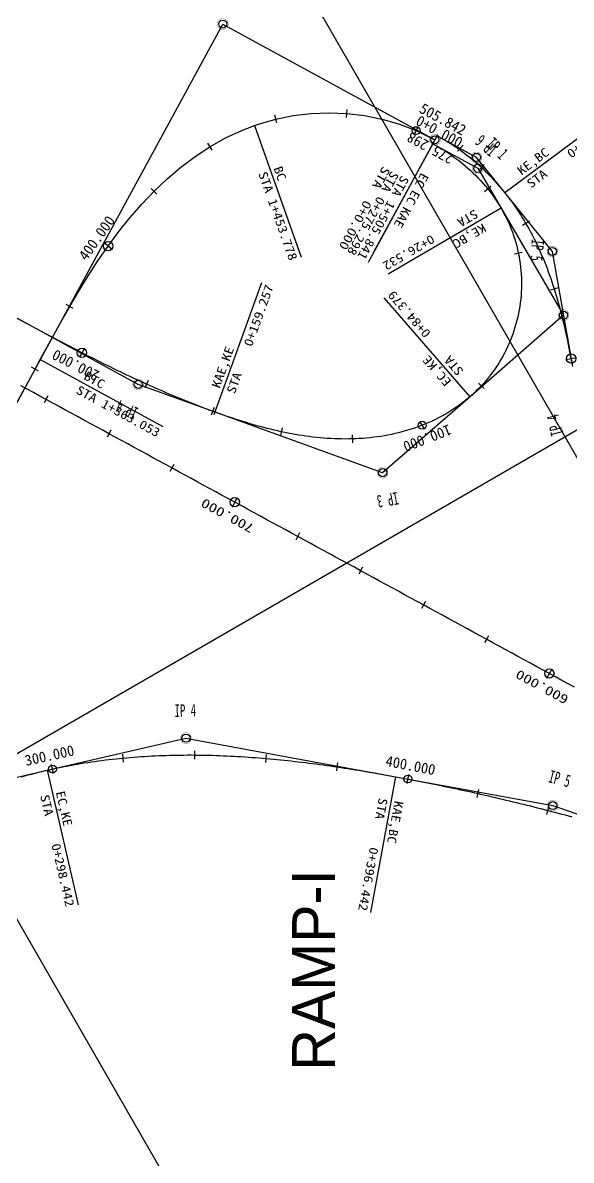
# Model space of a CAD drawing. Extents: x -2894 to -714, y 147 to 1611.
# Drawn here: x -1557.9 to -1404.7, y 1068.8 to 1386.3 of the extents above; entities that cross this region are included whole.
import ezdxf
from ezdxf.enums import TextEntityAlignment as Align

# ---------------------------------------------------------------- set-up
doc = ezdxf.new("R2010")
doc.units = 0
doc.header["$MEASUREMENT"] = 0
doc.layers.get('0').update_dxf_attribs({"linetype": 'CONTINUOUS'})
for name, color, linetype in [('CA-ALGN-CNTL', 2, 'CONTINUOUS'), ('CA-ALGN-IPLN', 1, 'CONTINUOUS'), ('CA-ALGN-IPSM', 2, 'CONTINUOUS'), ('CA-ALGN-STSM', 2, 'CONTINUOUS'), ('CA-ALGN-SUBL', 1, 'CONTINUOUS'), ('CA-ALGN-SUBT', 2, 'CONTINUOUS'), ('CA-ALGN-TEXT', 3, 'CONTINUOUS'), ('CV-GRID-LINE', 1, 'CONTINUOUS'), ('CV-TEXT', 3, 'CONTINUOUS')]:
    doc.layers.add(name, color=color, linetype=linetype)
doc.styles.add('GHS', font='DotumChe.ttf')
doc.styles.add('GTXT', font='DotumChe.ttf')

# ---------------------------------------------------------------- blocks, each defined once
blk = doc.blocks.new('CAIPMRK')
at = {"const_width": 0.1}
blk.add_lwpolyline([(-2, 0, -1), (2, 0, -1)], format="xyb", close=True, dxfattribs=at)
blk.add_circle((0, 0), 1.5)
blk = doc.blocks.new('CASTAMM')
blk.add_line((0, -1.5), (0, 1.5))
blk.add_circle((0, 0), 1.3)
at = {"style": 'GTXT', "flags": 1}
for tag, p in [('STA_DST', (0, -3.62)), ('XSEC_DAT', (0, -6.85))]:
    blk.add_attdef(tag, text='', height=2.5, dxfattribs=at).set_placement(p, align=Align.MIDDLE)
blk = doc.blocks.new('CASTAMS')
blk.add_line((0, -1.5), (0, 1.5))
at = {"style": 'GTXT', "flags": 1}
for tag, p in [('STA_DST', (0, -3.62)), ('XSEC_DAT', (0, -6.85))]:
    blk.add_attdef(tag, text='', height=2.5, dxfattribs=at).set_placement(p, align=Align.MIDDLE)

msp = doc.modelspace()

# ---------------------------------------------------------------- linework, layer by layer
at = {"layer": 'CA-ALGN-CNTL'}
for points in [[(-1559.2, 1280.78), (-1556.81, 1285.17), (-1554.42, 1289.57), (-1552.96, 1292.25), (-1552.03, 1293.96), (-1549.63, 1298.34), (-1547.21, 1302.72), (-1544.74, 1307.06), (-1542.2, 1311.37), (-1539.58, 1315.63), (-1536.86, 1319.82), (-1534.02, 1323.94), (-1531.04, 1327.96), (-1527.92, 1331.86), (-1524.64, 1335.64), (-1521.19, 1339.25), (-1517.56, 1342.69), (-1513.75, 1345.92), (-1509.75, 1348.92), (-1505.57, 1351.66), (-1501.21, 1354.11), (-1496.68, 1356.23), (-1493.16, 1357.6), (-1492, 1357.99), (-1487.2, 1359.38), (-1482.3, 1360.37), (-1477.34, 1360.97), (-1472.34, 1361.16), (-1467.35, 1360.95), (-1462.39, 1360.34), (-1457.49, 1359.34), (-1452.69, 1357.94), (-1448.02, 1356.15), (-1443.51, 1354), (-1442.77, 1353.61), (-1442.77, 1353.61), (-1442.77, 1353.61)], [(-1559.2, 1280.78), (-1556.81, 1285.17), (-1554.42, 1289.57), (-1552.96, 1292.25), (-1552.03, 1293.96), (-1549.63, 1298.34), (-1547.21, 1302.72), (-1544.74, 1307.06), (-1542.2, 1311.37), (-1539.58, 1315.63), (-1536.86, 1319.82), (-1534.02, 1323.94), (-1531.04, 1327.96), (-1527.92, 1331.86), (-1524.64, 1335.64), (-1521.19, 1339.25), (-1517.56, 1342.69), (-1513.75, 1345.92), (-1509.75, 1348.92), (-1505.57, 1351.66), (-1501.21, 1354.11), (-1496.68, 1356.23), (-1493.16, 1357.6), (-1492, 1357.99), (-1487.2, 1359.38), (-1482.3, 1360.37), (-1477.34, 1360.97), (-1472.34, 1361.16), (-1467.35, 1360.95), (-1462.39, 1360.34), (-1457.49, 1359.34), (-1452.69, 1357.94), (-1448.02, 1356.15), (-1443.51, 1354), (-1442.77, 1353.61), (-1442.77, 1353.61), (-1442.77, 1353.61)], [(-1443.37, 1352.51), (-1442.49, 1352.02), (-1441.63, 1351.52), (-1440.77, 1351), (-1439.92, 1350.47), (-1439.09, 1349.93), (-1438.26, 1349.37), (-1437.44, 1348.79), (-1436.64, 1348.2), (-1435.84, 1347.59), (-1435.06, 1346.97), (-1434.29, 1346.33), (-1433.53, 1345.67), (-1432.79, 1345.01), (-1432.06, 1344.32), (-1431.34, 1343.62), (-1430.64, 1342.91), (-1429.96, 1342.18), (-1429.29, 1341.44), (-1428.63, 1340.68), (-1428, 1339.91), (-1427.38, 1339.13), (-1426.78, 1338.33), (-1426.19, 1337.52), (-1425.63, 1336.69), (-1425.08, 1335.85), (-1424.56, 1335), (-1424.29, 1334.55), (-1424.29, 1334.55), (-1424.05, 1334.14), (-1423.57, 1333.26), (-1423.1, 1332.38), (-1422.66, 1331.48), (-1422.24, 1330.57), (-1421.84, 1329.66), (-1421.47, 1328.73), (-1421.11, 1327.8), (-1420.78, 1326.85), (-1420.47, 1325.9), (-1420.19, 1324.94), (-1419.92, 1323.98), (-1419.68, 1323.01), (-1419.47, 1322.03), (-1419.27, 1321.05), (-1419.1, 1320.06), (-1418.96, 1319.08), (-1418.84, 1318.08), (-1418.74, 1317.09), (-1418.66, 1316.09), (-1418.61, 1315.09), (-1418.58, 1314.09), (-1418.58, 1313.09), (-1418.6, 1312.09), (-1418.65, 1311.09), (-1418.71, 1310.1), (-1418.81, 1309.1), (-1418.92, 1308.11), (-1419.06, 1307.12), (-1419.23, 1306.13), (-1419.41, 1305.15), (-1419.62, 1304.17), (-1419.86, 1303.2), (-1420.12, 1302.23), (-1420.4, 1301.27), (-1420.7, 1300.32), (-1421.02, 1299.37), (-1421.37, 1298.44), (-1421.74, 1297.51), (-1422.14, 1296.59), (-1422.55, 1295.68), (-1422.99, 1294.78), (-1423.44, 1293.89), (-1423.92, 1293.01), (-1424.42, 1292.14), (-1424.94, 1291.29), (-1425.48, 1290.45), (-1426.04, 1289.62), (-1426.62, 1288.81), (-1427.22, 1288.01), (-1427.84, 1287.22), (-1428.48, 1286.45), (-1429.13, 1285.69), (-1429.81, 1284.95), (-1430.5, 1284.23), (-1431.21, 1283.53), (-1431.93, 1282.84), (-1432.67, 1282.16), (-1432.96, 1281.91), (-1432.96, 1281.91), (-1433.43, 1281.51), (-1434.2, 1280.87), (-1434.99, 1280.26), (-1435.79, 1279.66), (-1436.6, 1279.08), (-1437.43, 1278.52), (-1438.27, 1277.97), (-1439.12, 1277.45), (-1439.98, 1276.94), (-1440.86, 1276.46), (-1441.74, 1275.99), (-1442.63, 1275.54), (-1443.54, 1275.11), (-1444.45, 1274.7), (-1445.37, 1274.31), (-1446.29, 1273.93), (-1447.23, 1273.58), (-1448.17, 1273.24), (-1449.12, 1272.92), (-1450.07, 1272.62), (-1451.03, 1272.34), (-1451.99, 1272.07), (-1452.96, 1271.82), (-1453.94, 1271.59), (-1454.91, 1271.38), (-1455.89, 1271.18), (-1456.88, 1271.01), (-1457.87, 1270.84), (-1458.85, 1270.7), (-1459.85, 1270.57), (-1460.84, 1270.46), (-1461.84, 1270.36), (-1462.83, 1270.28), (-1463.83, 1270.21), (-1464.83, 1270.16), (-1465.83, 1270.13), (-1466.83, 1270.11), (-1467.83, 1270.1), (-1468.83, 1270.11), (-1469.83, 1270.13), (-1470.83, 1270.16), (-1471.83, 1270.21), (-1472.82, 1270.27), (-1473.82, 1270.35), (-1474.82, 1270.43), (-1475.81, 1270.53), (-1476.81, 1270.64), (-1477.8, 1270.77), (-1478.79, 1270.9), (-1479.78, 1271.04), (-1480.77, 1271.2), (-1481.75, 1271.37), (-1482.74, 1271.54), (-1483.72, 1271.73), (-1484.7, 1271.93), (-1485.68, 1272.13), (-1486.65, 1272.35), (-1487.63, 1272.57), (-1488.6, 1272.81), (-1489.57, 1273.05), (-1490.54, 1273.3), (-1491.51, 1273.56), (-1492.47, 1273.82), (-1493.43, 1274.1), (-1494.39, 1274.38), (-1495.35, 1274.66), (-1496.31, 1274.96), (-1497.26, 1275.25), (-1498.21, 1275.56), (-1499.16, 1275.87), (-1500.11, 1276.19), (-1501.06, 1276.51), (-1502, 1276.84), (-1502.95, 1277.17), (-1503.89, 1277.51), (-1504.13, 1277.59), (-1504.13, 1277.59), (-1504.83, 1277.85), (-1505.77, 1278.19), (-1506.7, 1278.54), (-1507.64, 1278.89), (-1508.57, 1279.25), (-1509.51, 1279.61), (-1510.44, 1279.97), (-1511.37, 1280.34), (-1512.3, 1280.71), (-1513.22, 1281.09), (-1514.15, 1281.47), (-1515.07, 1281.85), (-1516, 1282.24), (-1516.92, 1282.63), (-1517.84, 1283.02), (-1518.75, 1283.41), (-1519.67, 1283.81), (-1520.59, 1284.21), (-1521.5, 1284.62), (-1522.42, 1285.03), (-1523.33, 1285.44), (-1524.24, 1285.85), (-1525.15, 1286.27), (-1526.05, 1286.69), (-1526.96, 1287.11), (-1527.87, 1287.53), (-1528.77, 1287.96), (-1529.68, 1288.39), (-1530.58, 1288.82), (-1531.48, 1289.25), (-1532.38, 1289.69), (-1533.28, 1290.13), (-1534.17, 1290.57), (-1535.07, 1291.01), (-1535.97, 1291.45), (-1536.86, 1291.9), (-1537.76, 1292.35), (-1538.65, 1292.8), (-1539.54, 1293.25), (-1540.43, 1293.7), (-1541.32, 1294.16), (-1542.21, 1294.62), (-1543.06, 1295.05)], [(-1443.37, 1352.51), (-1442.49, 1352.02), (-1441.63, 1351.52), (-1440.77, 1351), (-1439.92, 1350.47), (-1439.09, 1349.93), (-1438.26, 1349.37), (-1437.44, 1348.79), (-1436.64, 1348.2), (-1435.84, 1347.59), (-1435.06, 1346.97), (-1434.29, 1346.33), (-1433.53, 1345.67), (-1432.79, 1345.01), (-1432.06, 1344.32), (-1431.34, 1343.62), (-1430.64, 1342.91), (-1429.96, 1342.18), (-1429.29, 1341.44), (-1428.63, 1340.68), (-1428, 1339.91), (-1427.38, 1339.13), (-1426.78, 1338.33), (-1426.19, 1337.52), (-1425.63, 1336.69), (-1425.08, 1335.85), (-1424.56, 1335), (-1424.29, 1334.55), (-1424.29, 1334.55), (-1424.05, 1334.14), (-1423.57, 1333.26), (-1423.1, 1332.38), (-1422.66, 1331.48), (-1422.24, 1330.57), (-1421.84, 1329.66), (-1421.47, 1328.73), (-1421.11, 1327.8), (-1420.78, 1326.85), (-1420.47, 1325.9), (-1420.19, 1324.94), (-1419.92, 1323.98), (-1419.68, 1323.01), (-1419.47, 1322.03), (-1419.27, 1321.05), (-1419.1, 1320.06), (-1418.96, 1319.08), (-1418.84, 1318.08), (-1418.74, 1317.09), (-1418.66, 1316.09), (-1418.61, 1315.09), (-1418.58, 1314.09), (-1418.58, 1313.09), (-1418.6, 1312.09), (-1418.65, 1311.09), (-1418.71, 1310.1), (-1418.81, 1309.1), (-1418.92, 1308.11), (-1419.06, 1307.12), (-1419.23, 1306.13), (-1419.41, 1305.15), (-1419.62, 1304.17), (-1419.86, 1303.2), (-1420.12, 1302.23), (-1420.4, 1301.27), (-1420.7, 1300.32), (-1421.02, 1299.37), (-1421.37, 1298.44), (-1421.74, 1297.51), (-1422.14, 1296.59), (-1422.55, 1295.68), (-1422.99, 1294.78), (-1423.44, 1293.89), (-1423.92, 1293.01), (-1424.42, 1292.14), (-1424.94, 1291.29), (-1425.48, 1290.45), (-1426.04, 1289.62), (-1426.62, 1288.81), (-1427.22, 1288.01), (-1427.84, 1287.22), (-1428.48, 1286.45), (-1429.13, 1285.69), (-1429.81, 1284.95), (-1430.5, 1284.23), (-1431.21, 1283.53), (-1431.93, 1282.84), (-1432.67, 1282.16), (-1432.96, 1281.91), (-1432.96, 1281.91), (-1433.43, 1281.51), (-1434.2, 1280.87), (-1434.99, 1280.26), (-1435.79, 1279.66), (-1436.6, 1279.08), (-1437.43, 1278.52), (-1438.27, 1277.97), (-1439.12, 1277.45), (-1439.98, 1276.94), (-1440.86, 1276.46), (-1441.74, 1275.99), (-1442.63, 1275.54), (-1443.54, 1275.11), (-1444.45, 1274.7), (-1445.37, 1274.31), (-1446.29, 1273.93), (-1447.23, 1273.58), (-1448.17, 1273.24), (-1449.12, 1272.92), (-1450.07, 1272.62), (-1451.03, 1272.34), (-1451.99, 1272.07), (-1452.96, 1271.82), (-1453.94, 1271.59), (-1454.91, 1271.38), (-1455.89, 1271.18), (-1456.88, 1271.01), (-1457.87, 1270.84), (-1458.85, 1270.7), (-1459.85, 1270.57), (-1460.84, 1270.46), (-1461.84, 1270.36), (-1462.83, 1270.28), (-1463.83, 1270.21), (-1464.83, 1270.16), (-1465.83, 1270.13), (-1466.83, 1270.11), (-1467.83, 1270.1), (-1468.83, 1270.11), (-1469.83, 1270.13), (-1470.83, 1270.16), (-1471.83, 1270.21), (-1472.82, 1270.27), (-1473.82, 1270.35), (-1474.82, 1270.43), (-1475.81, 1270.53), (-1476.81, 1270.64), (-1477.8, 1270.77), (-1478.79, 1270.9), (-1479.78, 1271.04), (-1480.77, 1271.2), (-1481.75, 1271.37), (-1482.74, 1271.54), (-1483.72, 1271.73), (-1484.7, 1271.93), (-1485.68, 1272.13), (-1486.65, 1272.35), (-1487.63, 1272.57), (-1488.6, 1272.81), (-1489.57, 1273.05), (-1490.54, 1273.3), (-1491.51, 1273.56), (-1492.47, 1273.82), (-1493.43, 1274.1), (-1494.39, 1274.38), (-1495.35, 1274.66), (-1496.31, 1274.96), (-1497.26, 1275.25), (-1498.21, 1275.56), (-1499.16, 1275.87), (-1500.11, 1276.19), (-1501.06, 1276.51), (-1502, 1276.84), (-1502.95, 1277.17), (-1503.89, 1277.51), (-1504.13, 1277.59), (-1504.13, 1277.59), (-1504.83, 1277.85), (-1505.77, 1278.19), (-1506.7, 1278.54), (-1507.64, 1278.89), (-1508.57, 1279.25), (-1509.51, 1279.61), (-1510.44, 1279.97), (-1511.37, 1280.34), (-1512.3, 1280.71), (-1513.22, 1281.09), (-1514.15, 1281.47), (-1515.07, 1281.85), (-1516, 1282.24), (-1516.92, 1282.63), (-1517.84, 1283.02), (-1518.75, 1283.41), (-1519.67, 1283.81), (-1520.59, 1284.21), (-1521.5, 1284.62), (-1522.42, 1285.03), (-1523.33, 1285.44), (-1524.24, 1285.85), (-1525.15, 1286.27), (-1526.05, 1286.69), (-1526.96, 1287.11), (-1527.87, 1287.53), (-1528.77, 1287.96), (-1529.68, 1288.39), (-1530.58, 1288.82), (-1531.48, 1289.25), (-1532.38, 1289.69), (-1533.28, 1290.13), (-1534.17, 1290.57), (-1535.07, 1291.01), (-1535.97, 1291.45), (-1536.86, 1291.9), (-1537.76, 1292.35), (-1538.65, 1292.8), (-1539.54, 1293.25), (-1540.43, 1293.7), (-1541.32, 1294.16), (-1542.21, 1294.62), (-1543.06, 1295.05)], [(-1404.51, 1291.56), (-1404.69, 1292.54), (-1404.88, 1293.53), (-1405.06, 1294.51), (-1405.26, 1295.49), (-1405.45, 1296.47), (-1405.65, 1297.45), (-1405.86, 1298.43), (-1406.07, 1299.41), (-1406.29, 1300.38), (-1406.51, 1301.36), (-1406.74, 1302.33), (-1406.97, 1303.3), (-1407.21, 1304.27), (-1407.46, 1305.24), (-1407.71, 1306.21), (-1407.97, 1307.18), (-1408.24, 1308.14), (-1408.52, 1309.1), (-1408.8, 1310.06), (-1409.09, 1311.02), (-1409.39, 1311.97), (-1409.7, 1312.92), (-1410.01, 1313.87), (-1410.33, 1314.82), (-1410.67, 1315.76), (-1411.01, 1316.7), (-1411.36, 1317.64), (-1411.72, 1318.57), (-1412.09, 1319.5), (-1412.47, 1320.43), (-1412.86, 1321.35), (-1413.26, 1322.26), (-1413.67, 1323.18), (-1414.09, 1324.08), (-1414.52, 1324.99), (-1414.96, 1325.88), (-1415.41, 1326.78), (-1415.87, 1327.66), (-1416.35, 1328.54), (-1416.83, 1329.42), (-1417.33, 1330.28), (-1417.84, 1331.14), (-1418.36, 1332), (-1418.89, 1332.85), (-1419.43, 1333.68), (-1419.99, 1334.52), (-1420.56, 1335.34), (-1421.14, 1336.15), (-1421.73, 1336.96), (-1422.33, 1337.76), (-1422.95, 1338.54), (-1423.23, 1338.9), (-1423.23, 1338.9), (-1423.58, 1339.32), (-1424.22, 1340.09), (-1424.87, 1340.85), (-1425.54, 1341.59), (-1426.21, 1342.33), (-1426.9, 1343.06), (-1427.6, 1343.77), (-1428.31, 1344.47), (-1429.03, 1345.17), (-1429.77, 1345.85), (-1430.51, 1346.52), (-1431.26, 1347.17), (-1432.03, 1347.82), (-1432.8, 1348.45), (-1433.59, 1349.07), (-1434.38, 1349.68), (-1435.18, 1350.28), (-1436, 1350.86), (-1436.82, 1351.43), (-1437.65, 1351.99), (-1438.49, 1352.53), (-1439.33, 1353.06), (-1440.19, 1353.58), (-1441.06, 1354.08), (-1441.93, 1354.57), (-1442.19, 1354.71), (-1442.19, 1354.71)], [(-1543.05, 1295.06), (-1550.19, 1298.79), (-1559, 1303.52), (-1565.67, 1307.15), (-1565.67, 1307.15), (-1567.78, 1308.3), (-1576.57, 1313.08), (-1585.35, 1317.86), (-1594.13, 1322.64), (-1602.92, 1327.42), (-1603.78, 1327.88), (-1603.78, 1327.88)], [(-1403.78, 1200.84), (-1405.53, 1201.79), (-1407.29, 1202.75), (-1409.05, 1203.71), (-1410.8, 1204.66), (-1412.56, 1205.62), (-1414.32, 1206.57), (-1416.07, 1207.53), (-1417.83, 1208.48), (-1419.59, 1209.44), (-1421.34, 1210.4), (-1423.1, 1211.35), (-1424.86, 1212.31), (-1426.61, 1213.26), (-1428.37, 1214.22), (-1430.13, 1215.18), (-1431.88, 1216.13), (-1433.64, 1217.09), (-1435.4, 1218.04), (-1437.15, 1219), (-1438.91, 1219.96), (-1440.67, 1220.91), (-1442.43, 1221.87), (-1444.18, 1222.82), (-1445.94, 1223.78), (-1447.7, 1224.74), (-1449.45, 1225.69), (-1451.21, 1226.65), (-1452.97, 1227.6), (-1454.72, 1228.56), (-1456.48, 1229.52), (-1458.24, 1230.47), (-1459.99, 1231.43), (-1461.75, 1232.38), (-1463.51, 1233.34), (-1465.26, 1234.3), (-1467.02, 1235.25), (-1468.78, 1236.21), (-1470.53, 1237.16), (-1472.29, 1238.12), (-1474.05, 1239.07), (-1475.8, 1240.03), (-1477.56, 1240.99), (-1479.32, 1241.94), (-1481.07, 1242.9), (-1482.83, 1243.85), (-1484.59, 1244.81), (-1486.34, 1245.77), (-1488.1, 1246.72), (-1489.86, 1247.68), (-1491.61, 1248.63), (-1493.37, 1249.59), (-1495.13, 1250.55), (-1496.88, 1251.5), (-1498.64, 1252.46), (-1500.4, 1253.41), (-1502.15, 1254.37), (-1503.91, 1255.33), (-1505.67, 1256.28), (-1507.43, 1257.24), (-1509.18, 1258.19), (-1510.94, 1259.15), (-1512.7, 1260.11), (-1514.45, 1261.06), (-1516.21, 1262.02), (-1517.97, 1262.97), (-1519.72, 1263.93), (-1521.48, 1264.89), (-1523.24, 1265.84), (-1524.99, 1266.8), (-1526.75, 1267.75), (-1528.51, 1268.71), (-1530.26, 1269.66), (-1532.02, 1270.62), (-1533.78, 1271.58), (-1535.53, 1272.53), (-1537.29, 1273.49), (-1539.05, 1274.44), (-1540.8, 1275.4), (-1542.56, 1276.36), (-1544.32, 1277.31), (-1546.07, 1278.27), (-1547.83, 1279.22), (-1548.71, 1279.7), (-1549.59, 1280.18), (-1551.34, 1281.14), (-1553.1, 1282.09), (-1554.86, 1283.05), (-1556.61, 1284), (-1558.37, 1284.96)], [(-1558.28, 1175.82), (-1557.32, 1176.08), (-1556.35, 1176.35), (-1555.39, 1176.6), (-1554.42, 1176.86), (-1553.45, 1177.1), (-1552.48, 1177.34), (-1551.5, 1177.57), (-1551.07, 1177.67), (-1551.07, 1177.67), (-1550.53, 1177.79), (-1549.55, 1178.01), (-1548.58, 1178.22), (-1547.6, 1178.43), (-1546.62, 1178.62), (-1545.64, 1178.82), (-1544.65, 1179), (-1543.67, 1179.18), (-1542.68, 1179.36), (-1541.7, 1179.52), (-1540.71, 1179.69), (-1539.72, 1179.84), (-1538.74, 1179.99), (-1537.75, 1180.13), (-1536.76, 1180.27), (-1535.76, 1180.4), (-1534.77, 1180.53), (-1533.78, 1180.65), (-1532.79, 1180.76), (-1531.79, 1180.87), (-1530.8, 1180.97), (-1529.8, 1181.07), (-1528.81, 1181.16), (-1527.81, 1181.25), (-1526.81, 1181.33), (-1525.82, 1181.41), (-1524.82, 1181.48), (-1523.82, 1181.54), (-1522.82, 1181.6), (-1521.82, 1181.66), (-1520.83, 1181.71), (-1519.83, 1181.75), (-1518.83, 1181.79), (-1517.83, 1181.82), (-1516.83, 1181.85), (-1515.83, 1181.88), (-1514.83, 1181.9), (-1513.83, 1181.91), (-1512.83, 1181.92), (-1511.83, 1181.93), (-1510.83, 1181.93), (-1509.83, 1181.92), (-1508.83, 1181.91), (-1507.83, 1181.9), (-1506.83, 1181.88), (-1505.83, 1181.86), (-1504.83, 1181.83), (-1503.83, 1181.8), (-1502.83, 1181.77), (-1501.83, 1181.73), (-1500.83, 1181.69), (-1499.83, 1181.64), (-1498.83, 1181.59), (-1497.84, 1181.53), (-1496.84, 1181.47), (-1495.84, 1181.41), (-1494.84, 1181.34), (-1493.84, 1181.27), (-1492.85, 1181.2), (-1491.85, 1181.12), (-1490.85, 1181.04), (-1489.86, 1180.95), (-1488.86, 1180.87), (-1487.87, 1180.77), (-1486.87, 1180.68), (-1485.88, 1180.58), (-1484.88, 1180.48), (-1483.89, 1180.37), (-1482.89, 1180.26), (-1481.9, 1180.15), (-1480.9, 1180.04), (-1479.91, 1179.92), (-1478.92, 1179.8), (-1477.93, 1179.67), (-1476.93, 1179.55), (-1475.94, 1179.42), (-1474.95, 1179.28), (-1473.96, 1179.15), (-1472.97, 1179.01), (-1471.98, 1178.87), (-1470.99, 1178.73), (-1470, 1178.58), (-1469.01, 1178.43), (-1468.02, 1178.28), (-1467.04, 1178.13), (-1466.05, 1177.98), (-1465.06, 1177.82), (-1464.07, 1177.66), (-1463.09, 1177.5), (-1462.1, 1177.33), (-1461.11, 1177.17), (-1460.13, 1177), (-1459.14, 1176.83), (-1458.16, 1176.66), (-1457.17, 1176.48), (-1456.19, 1176.31), (-1455.2, 1176.13), (-1454.22, 1175.95), (-1453.79, 1175.87), (-1453.79, 1175.87), (-1453.24, 1175.77), (-1452.25, 1175.59), (-1451.27, 1175.4), (-1450.29, 1175.22), (-1449.31, 1175.03), (-1448.32, 1174.84), (-1447.34, 1174.65), (-1446.36, 1174.46), (-1445.38, 1174.26), (-1444.4, 1174.07), (-1443.42, 1173.87), (-1442.44, 1173.67), (-1441.46, 1173.47), (-1440.48, 1173.27), (-1439.5, 1173.07), (-1438.52, 1172.86), (-1437.54, 1172.65), (-1436.57, 1172.45), (-1435.59, 1172.24), (-1434.61, 1172.02), (-1433.63, 1171.81), (-1432.66, 1171.6), (-1431.68, 1171.38), (-1430.7, 1171.16), (-1429.73, 1170.94), (-1428.75, 1170.72), (-1427.78, 1170.5), (-1426.8, 1170.27), (-1425.83, 1170.04), (-1424.86, 1169.82), (-1423.88, 1169.59), (-1422.91, 1169.36), (-1421.94, 1169.12), (-1420.97, 1168.89), (-1419.99, 1168.65), (-1419.02, 1168.41), (-1418.05, 1168.17), (-1417.08, 1167.93), (-1416.11, 1167.69), (-1415.14, 1167.45), (-1414.17, 1167.2), (-1413.2, 1166.95), (-1412.24, 1166.7), (-1411.27, 1166.45), (-1410.3, 1166.2), (-1409.33, 1165.95), (-1408.37, 1165.69), (-1407.4, 1165.43), (-1406.43, 1165.18), (-1405.47, 1164.92), (-1404.5, 1164.65)]]:
    msp.add_lwpolyline(points, dxfattribs=at)
at = {"layer": 'CA-ALGN-IPLN'}
for p, q in [((-1693.48, 1034.02), (-1502.01, 1385.89)), ((-1502.01, 1385.89), (-1442.77, 1353.61)), ((-1443.37, 1352.51), (-1430.77, 1345.64)), ((-1431.14, 1348.69), (-1442.19, 1354.71)), ((-1423.23, 1338.9), (-1431.14, 1348.69)), ((-1430.77, 1345.64), (-1424.29, 1334.55)), ((-1423.23, 1338.9), (-1423.23, 1338.9)), ((-1409.96, 1322.45), (-1423.23, 1338.9)), ((-1424.29, 1334.55), (-1406.82, 1304.64)), ((-1404.29, 1290.32), (-1409.96, 1322.45)), ((-1525.6, 1285.35), (-1565.67, 1307.15)), ((-1406.82, 1304.64), (-1432.96, 1281.91)), ((-1504.13, 1277.59), (-1525.6, 1285.35)), ((-1432.96, 1281.91), (-1457.35, 1260.7)), ((-1457.35, 1260.7), (-1504.13, 1277.59)), ((-1551.07, 1177.67), (-1512.27, 1186.62)), ((-1512.27, 1186.62), (-1453.79, 1175.87)), ((-1607.95, 1164.55), (-1551.07, 1177.67)), ((-1453.79, 1175.87), (-1409.87, 1167.8)), ((-1409.87, 1167.8), (-1367.63, 1153.32))]:
    msp.add_line(p, q, dxfattribs=at)
at = {"layer": 'CA-ALGN-SUBL'}
for p, q in [((-1423.23, 1338.9), (-1392.34, 1361.87)), ((-1493.16, 1357.6), (-1480.12, 1320.84)), ((-1442.77, 1353.61), (-1461.43, 1319.36)), ((-1443.37, 1352.51), (-1459.88, 1322.21)), ((-1424.29, 1334.55), (-1455.8, 1316.13)), ((-1504.36, 1276.96), (-1491.06, 1313.8)), ((-1432.96, 1281.91), (-1456.9, 1309.46)), ((-1552.96, 1292.25), (-1518.71, 1273.61)), ((-1552.96, 1292.25), (-1518.71, 1273.61)), ((-1551.07, 1177.67), (-1542.42, 1140.15)), ((-1453.79, 1175.87), (-1460.74, 1138))]:
    msp.add_line(p, q, dxfattribs=at)
at = {"layer": 'CV-GRID-LINE'}
for p, q in [((-2036.7, 906.79), (-863.95, 1583.89)), ((-1818.15, 1583.89), (-1342.74, 760.44)), ((-1587.21, 1583.89), (-901.25, 395.76))]:
    msp.add_line(p, q, dxfattribs=at)

# ---------------------------------------------------------------- block references
at = {"layer": 'CA-ALGN-IPSM', "yscale": 0.75}
for p, xscale, rotation in [((-1502.01, 1385.89), 0.7499999999999819, 325.3018166184972), ((-1442.77, 1353.61), 0.7500000000000325, 8.847278345018712), ((-1431.14, 1348.69), 0.7500000000001348, 55.99021617842686), ((-1430.77, 1345.64), 0.7500000000000419, 199.1985636355407), ((-1409.96, 1322.45), 0.7500000000000088, 2.303269127240019), ((-1406.82, 1304.64), 0.7499999999999172, 31.35955967730139), ((-1525.6, 1285.35), 0.7500000000000007, 188.4568518980402), ((-1457.35, 1260.7), 0.7500000000000073, 200.7622455794649), ((-1512.27, 1186.62), 0.7499999999999711, 162.951939218345), ((-1409.87, 1167.8), 0.7499999999999954, 4.246283818883793)]:
    msp.add_blockref('CAIPMRK', p, dxfattribs=dict(at, xscale=xscale, rotation=rotation))
at = {"layer": 'CA-ALGN-STSM', "yscale": 0.75, "zscale": 0.75}
for p, xscale, rotation in [((-1467.35, 1360.95), 0.7499999999999853, 355.2939149602406), ((-1487.2, 1359.38), 0.7499999999999986, 13.77652205450208), ((-1505.57, 1351.66), 0.7499999999999719, 31.29213458375537), ((-1435.67, 1351.25), 0.7500000000000854, 137.5579786923719), ((-1429.77, 1345.85), 0.7500000000001431, 137.5579786909166), ((-1521.19, 1339.25), 0.7500000000001513, 44.93061751963599), ((-1428, 1339.91), 0.749999999999947, 308.9274130285751), ((-1417.33, 1330.28), 0.7499999999998226, 120.1816755159549), ((-1419.47, 1322.03), 0.7499999999998365, 281.8310166630458), ((-1409.39, 1311.97), 0.7499999999999464, 107.6125490665579), ((-1544.74, 1307.06), 0.7500000000000516, 59.98396173727929), ((-1554.42, 1289.57), 0.7499999999998157, 61.4468806123803), ((-1523.33, 1285.44), 0.7500000000000829, 155.6678903288883), ((-1523.33, 1285.44), 0.7500000000000829, 155.6678903288883), ((-1429.81, 1284.95), 0.7500000000001107, 227.0026828292008), ((-1551.34, 1281.14), 0.7500000000000516, 151.4472744726089), ((-1504.83, 1277.85), 0.7499999999999515, 159.9601157823221), ((-1485.68, 1272.13), 0.749999999999992, 167.8156948848788), ((-1533.78, 1271.58), 0.7500000000000159, 151.4470118984509), ((-1465.83, 1270.13), 0.7500000000000013, 181.6301218598776), ((-1516.21, 1262.02), 0.7499999999999021, 151.4470118978925), ((-1481.07, 1242.9), 0.7500000000000716, 151.4470118988882), ((-1463.51, 1233.34), 0.7500000000000716, 151.4470118988882), ((-1445.94, 1223.78), 0.7499999999999765, 151.4472744721312), ((-1428.37, 1214.22), 0.7500000000000516, 151.4472744726089), ((-1529.8, 1181.07), 0.7500000000000097, 5.43102720244956), ((-1509.83, 1181.92), 0.7500000000000007, 359.6366827761823), ((-1489.86, 1180.95), 0.7499999999999994, 355.0115236719277), ((-1470, 1178.58), 0.7499999999999926, 351.5559310149545), ((-1430.7, 1171.16), 0.7499999999999987, 347.3411639101643), ((-1411.27, 1166.45), 0.7500000000000039, 345.4310765968993), ((-1411.27, 1166.45), 0.7500000000000039, 345.4310765968993)]:
    msp.add_blockref('CASTAMS', p, dxfattribs=dict(at, xscale=xscale, rotation=rotation))
at = {"layer": 'CA-ALGN-STSM', "yscale": 0.849999999999909}
for p, xscale, rotation in [((-1448.02, 1356.15), 0.849999999999998, 334.6127737484445), ((-1442.77, 1353.61), 0.850000000000021, 331.7723338213302), ((-1446.29, 1273.93), 0.8500000000000754, 33.76732683472303), ((-1549.55, 1178.01), 0.8499999999999805, 13.96220340218152), ((-1450.29, 1175.22), 0.8499999999999861, 349.5772646303623)]:
    msp.add_blockref('CASTAMM', p, dxfattribs=dict(at, xscale=xscale, rotation=rotation))
at = {"layer": 'CA-ALGN-STSM'}
for p, rotation in [((-1534.02, 1323.94), 50.05213468461757), ((-1541.32, 1294.16), 151.5550147646968), ((-1404.69, 1292.54), 280.9130274771595), ((-1498.64, 1252.46), 333.0028602670766), ((-1410.8, 1204.66), 330.6244649438848)]:
    msp.add_blockref('CASTAMM', p, dxfattribs=dict(at, rotation=rotation))

# ---------------------------------------------------------------- texts
at = {"layer": 'CA-ALGN-SUBT', "style": 'GHS'}
for s, rotation, width, p, p2 in [('STA    0+250.456', 36.6344, 1.173438, (-1415.93, 1339.97), (-1390.25, 1359.06)), ('KE,BC', 36.6344, 1.173437, (-1418.62, 1343.58), (-1410.59, 1349.55)), ('BC', 289.526, 1.173437, (-1487.87, 1345.68), (-1486.53, 1341.91)), ('STA  0+0.000 ', 241.4133, 1.263702, (-1457.29, 1346.41), (-1470.69, 1321.83)), ('STA 1+453.778', 289.526, 1.173437, (-1492.11, 1344.18), (-1483.42, 1319.67)), ('STA 0+275.298   ', 241.4153, 1.173438, (-1454.91, 1345.06), (-1470.22, 1316.96)), ('STA 1+505.841', 241.4133, 1.173438, (-1452.06, 1343.86), (-1464.5, 1321.03)), ('EC', 241.4153, 1.173437, (-1446.55, 1344.6), (-1448.46, 1341.09)), ('EC', 241.4133, 1.173438, (-1448.99, 1339.79), (-1450.9, 1336.28)), ('STA    0+26.532', 210.2919, 1.173438, (-1431.66, 1334.29), (-1457.57, 1319.16)), ('KAE', 241.4133, 1.173437, (-1451.48, 1335.14), (-1454.35, 1329.87)), ('KE,BC', 210.2919, 1.173437, (-1429.39, 1330.4), (-1438.03, 1325.36)), ('STA    0+159.257', 70.1485, 1.173438, (-1498.63, 1282.52), (-1487.76, 1312.62)), ('STA    0+84.379', 130.9998, 1.173438, (-1434.58, 1289.12), (-1454.26, 1311.76)), ('KAE,KE', 70.1485, 1.173438, (-1502.86, 1284.05), (-1498.79, 1295.33)), ('EC,KE', 130.9998, 1.173437, (-1437.97, 1286.16), (-1444.54, 1293.71)), ('BTC', 331.447, 1.173438, (-1541.07, 1286.91), (-1535.8, 1284.04)), ('BTC', 331.447, 1.173438, (-1541.07, 1286.91), (-1535.8, 1284.04)), ('STA 1+363.053', 331.447, 1.173437, (-1543.22, 1282.96), (-1520.38, 1270.53)), ('STA 1+363.053', 331.447, 1.173437, (-1543.22, 1282.96), (-1520.38, 1270.53)), ('EC,KE', 282.9865, 1.173438, (-1548.64, 1171.56), (-1546.39, 1161.81)), ('STA    0+298.442', 282.9865, 1.173437, (-1553.02, 1170.55), (-1545.83, 1139.37)), ('STA    0+396.442', 259.5908, 1.173437, (-1458.4, 1170.11), (-1464.18, 1138.64)), ('KAE,BC', 259.5908, 1.173438, (-1453.98, 1169.3), (-1456.15, 1157.49))]:
    msp.add_text(s, height=2.5, rotation=rotation, dxfattribs=dict(at, width=width)).set_placement(p, p2, align=Align.FIT)
at = {"layer": 'CA-ALGN-TEXT', "style": 'GHS'}
for s, height, rotation, width, p, p2 in [('505.842', 3, 331.4133, 0.977865, (-1447.4, 1361.38), (-1435.11, 1354.68)), ('0+0.000', 3, 331.4133, 0.977865, (-1448.37, 1357.96), (-1436.07, 1351.27)), ('275.298', 3, 151.4153, 0.977865, (-1437.19, 1349.26), (-1449.48, 1355.95)), ('IP 6', 3.5, 140.1637, 0.628627, (-1424.99, 1351.38), (-1429.6, 1355.22)), ('IP 1', 3.5, 315.8526, 0.628627, (-1428.74, 1352.04), (-1424.44, 1347.86)), ('400.000', 3, 54.4946, 0.977865, (-1540.04, 1319.63), (-1531.91, 1331.03)), ('IP 5', 3.5, 265.5467, 0.628627, (-1415.71, 1325.91), (-1416.17, 1319.93)), ('200.000', 3, 152.8662, 0.977865, (-1536.19, 1288.83), (-1548.65, 1295.22)), ('200.000', 3, 152.8662, 0.977865, (-1536.19, 1288.83), (-1548.65, 1295.22)), ('IP 4', 3.5, 155.798, 0.628627, (-1525.33, 1278.64), (-1530.8, 1281.1)), ('IP 4', 3.5, 103.94, 0.628627, (-1406.83, 1271.45), (-1408.28, 1277.28)), ('100.000', 3, 201.4068, 0.977865, (-1438.9, 1274.25), (-1451.94, 1269.14)), ('IP 3', 3.5, 190.5742, 0.628627, (-1453.3, 1255.36), (-1459.2, 1254.26)), ('700.000', 2.6, 151.4471, 1.297551, (-1493, 1245.98), (-1507.15, 1253.67)), ('600.000', 2.6, 151.4471, 1.297551, (-1405.17, 1198.18), (-1419.31, 1205.87)), ('IP 4', 3.5, 1.2887, 0.628627, (-1515.41, 1192.55), (-1509.41, 1192.68)), ('300.000', 3, 12.3948, 0.977865, (-1556.91, 1178.85), (-1543.23, 1181.86)), ('400.000', 3, 349.251, 0.977865, (-1456.72, 1178.88), (-1442.96, 1176.27)), ('IP 5', 3.5, 345.3348, 0.628627, (-1411.25, 1174.37), (-1405.45, 1172.85))]:
    msp.add_text(s, height=height, rotation=rotation, dxfattribs=dict(at, width=width)).set_placement(p, p2, align=Align.FIT)
at = {"layer": 'CV-TEXT', "insert": (-1482.63, 1093.85), "char_height": 12, "width": 100, "attachment_point": 1, "rotation": 90, "style": 'GHS'}
msp.add_mtext('\\fﾱﾼﾸﾲￃﾼ|b0|i0|c129|p49;RAMP-I', dxfattribs=at)

doc.saveas('drawing.dxf')
